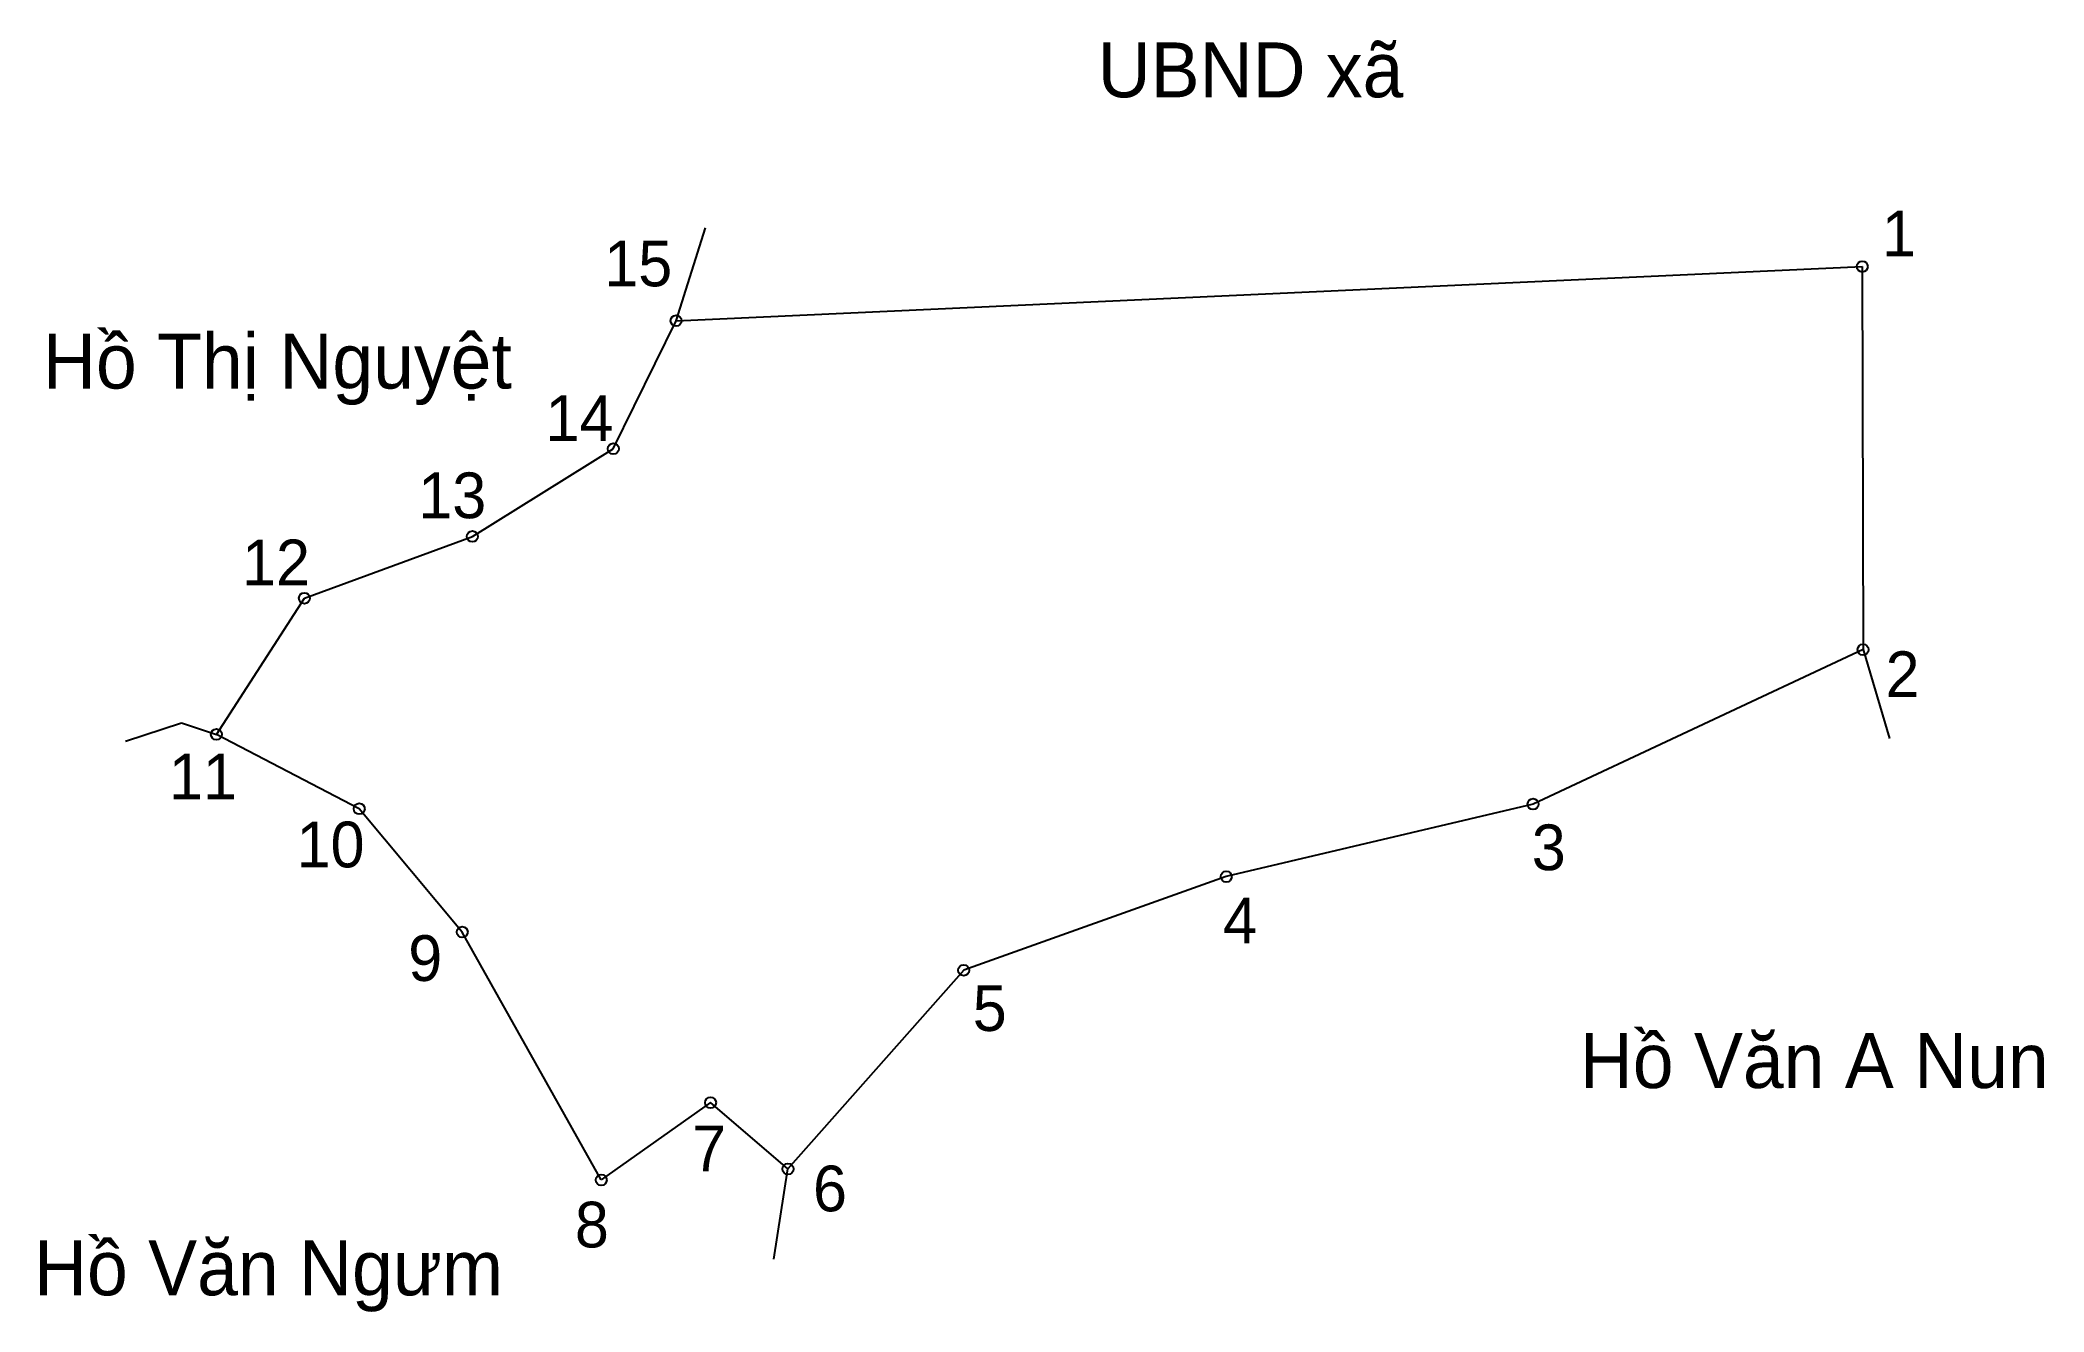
# Model space of a CAD drawing. Extents: x 547423 to 547608, y 1824670 to 1824787.
import ezdxf

# ---------------------------------------------------------------- set-up
doc = ezdxf.new("R2010")
doc.units = 0
for name, color, linetype in [('CanhThua', 7, 'Continuous'), ('MocDinhThua', 7, 'Continuous'), ('RauThua', 7, 'Continuous'), ('SoHieuDinhThua', 7, 'Continuous'), ('TenChuLanCan', 7, 'Continuous')]:
    doc.layers.add(name, color=color, linetype=linetype)

msp = doc.modelspace()

# ---------------------------------------------------------------- linework, layer by layer
at = {"layer": 'CanhThua'}
for p, q in [((547481.55, 1824761.48), (547591.38, 1824766.5)), ((547591.38, 1824766.5), (547591.46, 1824731.05)), ((547475.74, 1824749.64), (547481.55, 1824761.48)), ((547462.69, 1824741.52), (547475.74, 1824749.64)), ((547447.14, 1824735.81), (547462.69, 1824741.52)), ((547438.99, 1824723.2), (547447.14, 1824735.81)), ((547591.46, 1824731.05), (547560.9, 1824716.75)), ((547452.21, 1824716.32), (547438.99, 1824723.2)), ((547461.75, 1824704.91), (547452.21, 1824716.32)), ((547560.9, 1824716.75), (547532.49, 1824710.04)), ((547532.49, 1824710.04), (547508.18, 1824701.38)), ((547474.62, 1824681.97), (547461.75, 1824704.91)), ((547508.18, 1824701.38), (547491.91, 1824682.99)), ((547484.74, 1824689.13), (547474.62, 1824681.97)), ((547491.91, 1824682.99), (547484.74, 1824689.13))]:
    msp.add_line(p, q, dxfattribs=at)
at = {"layer": 'MocDinhThua'}
for centre in [(547591.38, 1824766.5), (547481.55, 1824761.48), (547475.74, 1824749.64), (547462.69, 1824741.52), (547447.14, 1824735.81), (547591.46, 1824731.05), (547438.99, 1824723.2), (547452.21, 1824716.32), (547560.9, 1824716.75), (547532.49, 1824710.04), (547461.75, 1824704.91), (547508.18, 1824701.38), (547484.74, 1824689.13), (547491.91, 1824682.99), (547474.62, 1824681.97)]:
    msp.add_circle(centre, 0.508, dxfattribs=at)
at = {"layer": 'RauThua'}
for p, q in [((547481.55, 1824761.48), (547484.29, 1824770.08)), ((547591.46, 1824731.05), (547593.9, 1824722.84)), ((547430.56, 1824722.58), (547435.76, 1824724.28)), ((547435.76, 1824724.28), (547438.99, 1824723.2)), ((547490.61, 1824674.64), (547491.91, 1824682.99))]:
    msp.add_line(p, q, dxfattribs=at)

# ---------------------------------------------------------------- texts
at = {"layer": 'SoHieuDinhThua'}
for s, height, p in [('1', 4.23, (547593.2, 1824767.44)), ('15', 4.233, (547474.9, 1824764.67)), ('14', 4.233, (547469.46, 1824750.36)), ('13', 4.233, (547457.68, 1824743.21)), ('12', 4.233, (547441.36, 1824737)), ('2', 4.23, (547593.54, 1824726.66)), ('11', 4.233, (547434.59, 1824717.19)), ('10', 4.233, (547446.41, 1824710.9)), ('3', 4.23, (547560.78, 1824710.64)), ('4', 4.23, (547532.19, 1824703.86)), ('9', 4.23, (547456.75, 1824700.39)), ('5', 4.23, (547509.02, 1824695.76)), ('7', 4.23, (547483.04, 1824682.78)), ('6', 4.23, (547494.23, 1824679.07)), ('8', 4.23, (547472.18, 1824675.73))]:
    msp.add_text(s, height=height, dxfattribs=at).set_placement(p)
at = {"layer": 'TenChuLanCan'}
for s, p in [('UBND xã', (547520.59, 1824782.16)), ('Hồ Thị Nguyệt', (547422.93, 1824755.21)), ('Hồ Văn A Nun', (547565.23, 1824690.48)), ('Hồ Văn Ngưm', (547422.1, 1824671.3))]:
    msp.add_text(s, height=5.079, dxfattribs=at).set_placement(p)

doc.saveas('drawing.dxf')
